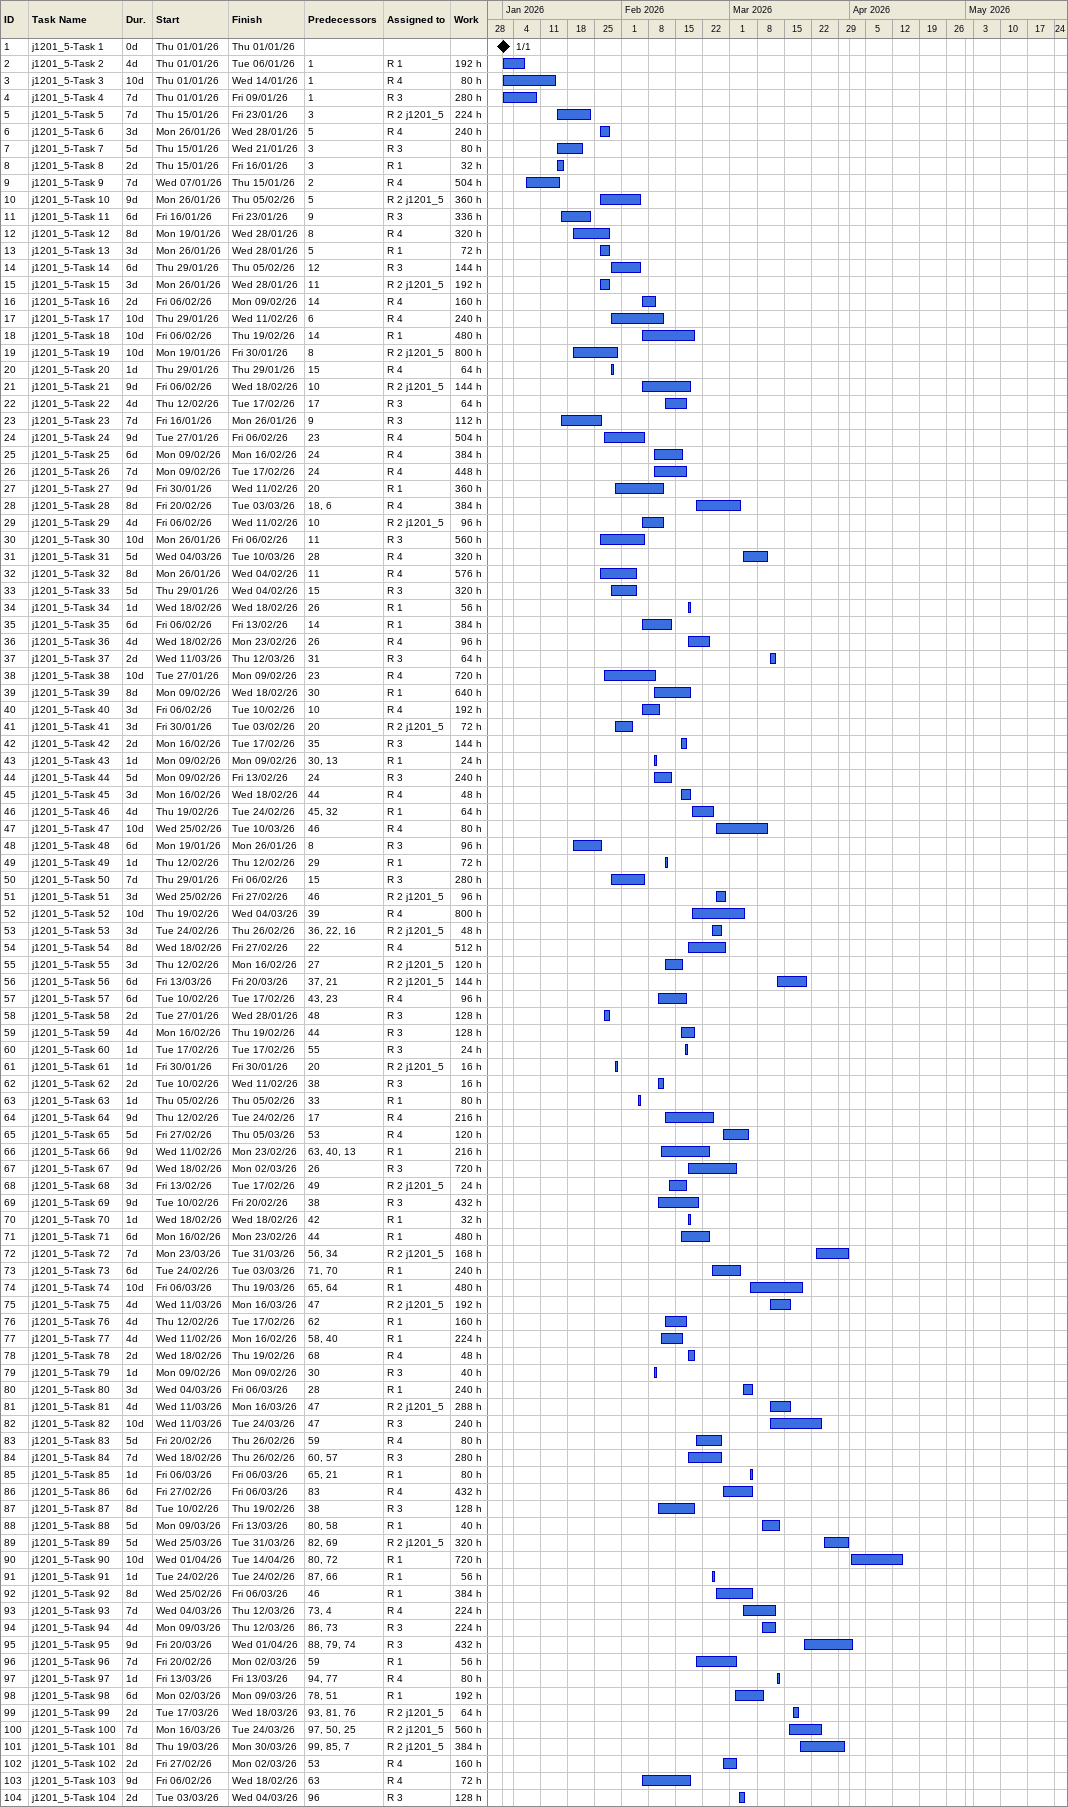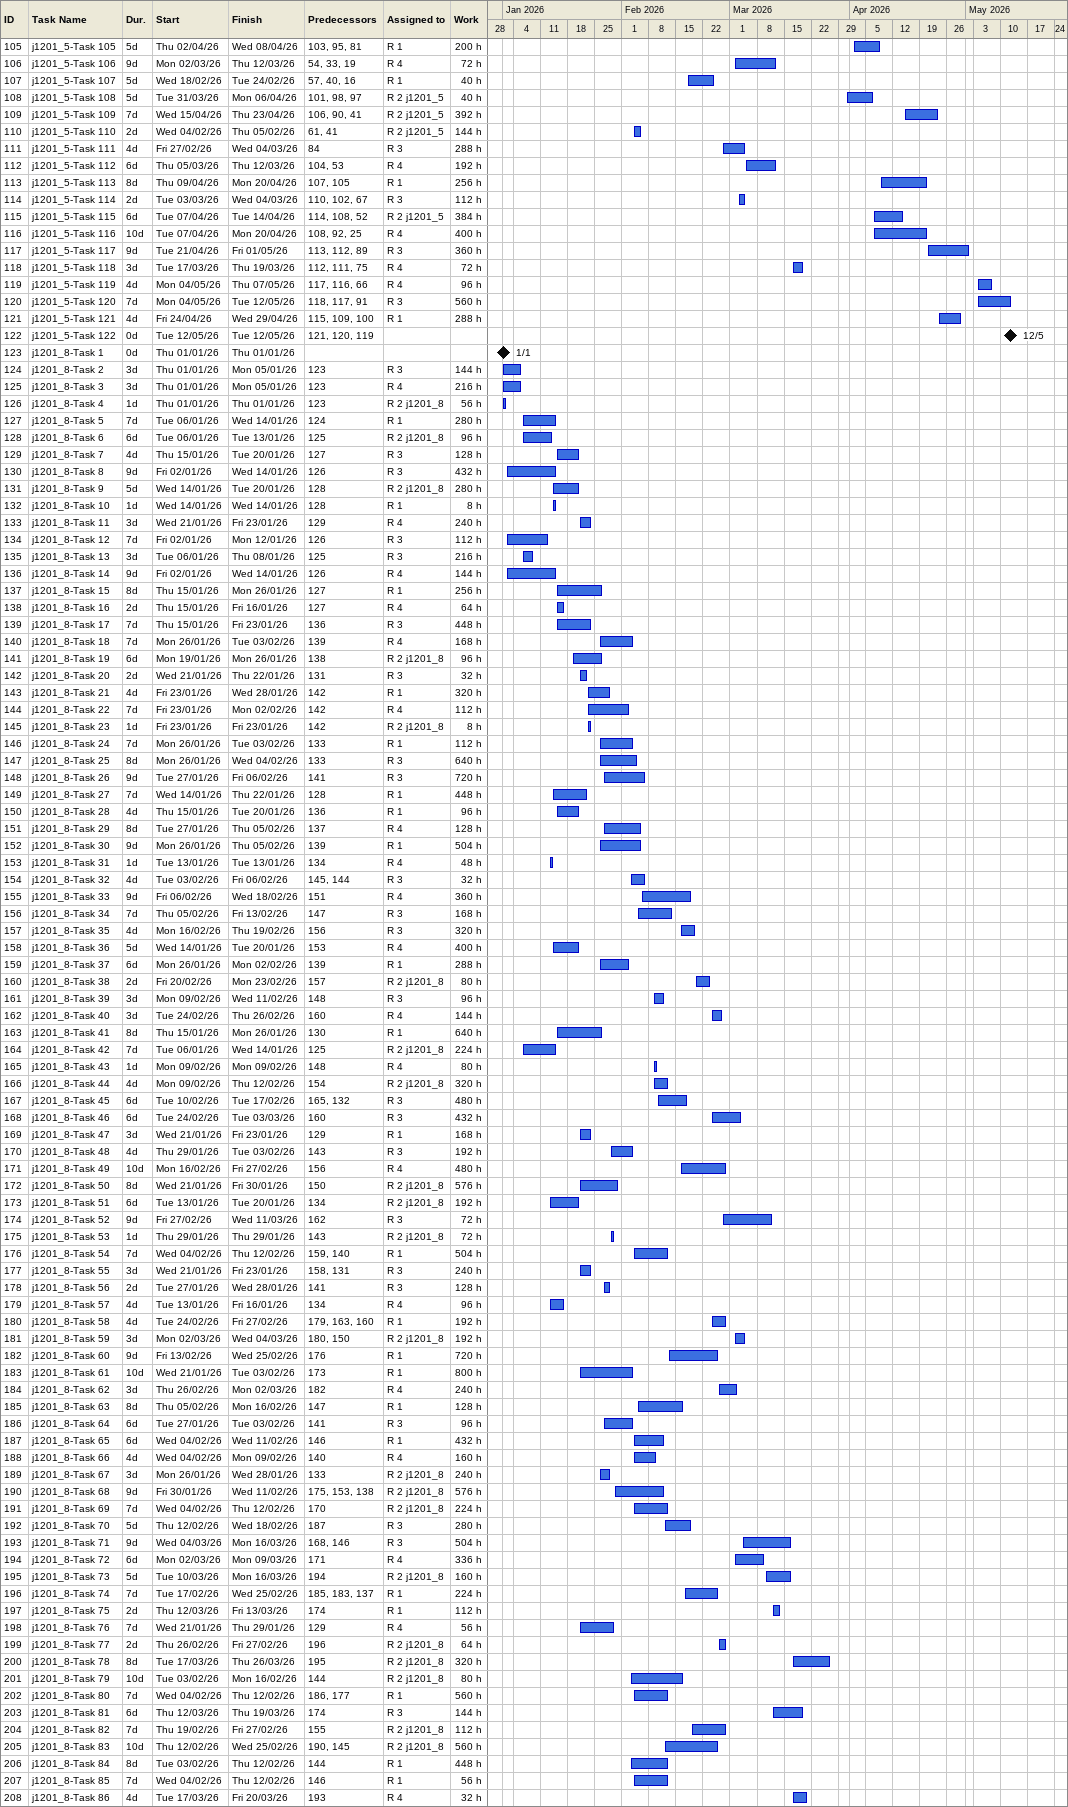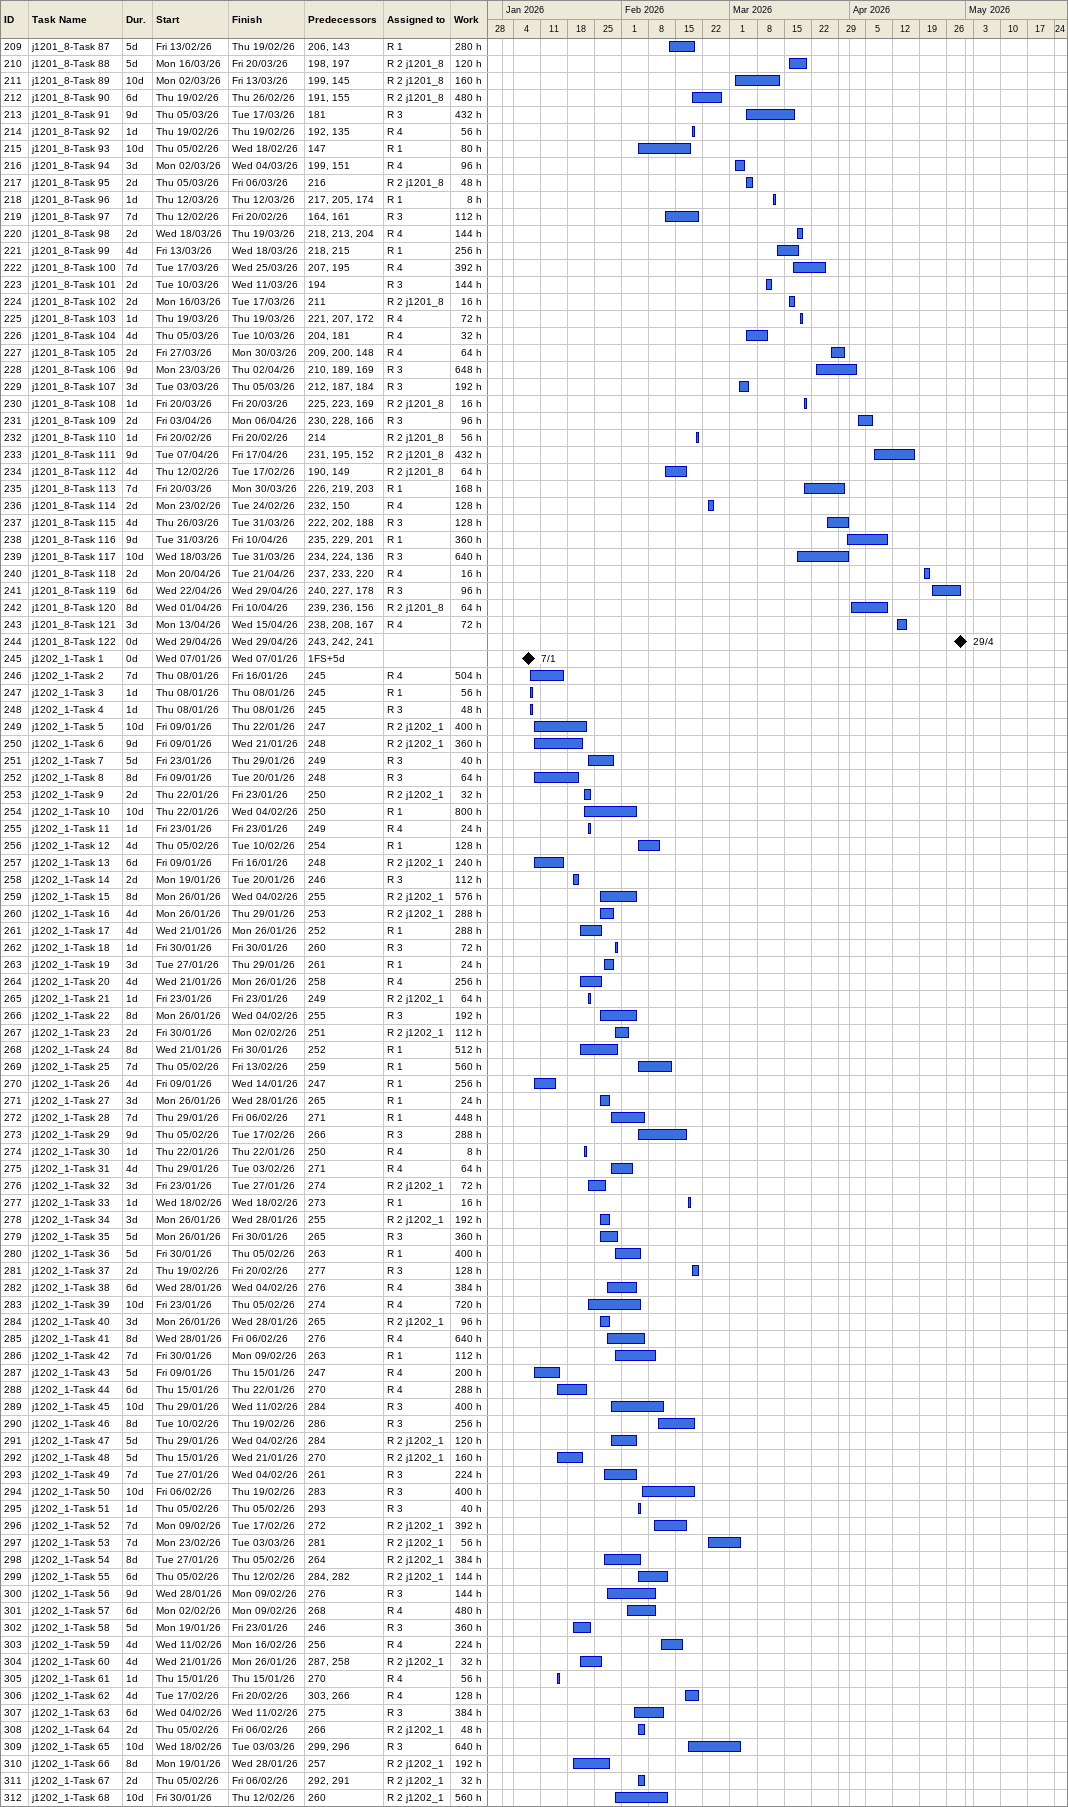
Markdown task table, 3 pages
| ID | Task | Duration | Start | Finish | Predecessors | Resources | Work (h) |
|---|---|---|---|---|---|---|---|
| 1 | j1201_5-Task 1 | 0d | 2026-01-01 | 2026-01-01 |  |  |  |
| 2 | j1201_5-Task 2 | 4d | 2026-01-01 | 2026-01-06 | 1 | R 1 | 192 |
| 3 | j1201_5-Task 3 | 10d | 2026-01-01 | 2026-01-14 | 1 | R 4 | 80 |
| 4 | j1201_5-Task 4 | 7d | 2026-01-01 | 2026-01-09 | 1 | R 3 | 280 |
| 5 | j1201_5-Task 5 | 7d | 2026-01-15 | 2026-01-23 | 3 | R 2 j1201_5 | 224 |
| 6 | j1201_5-Task 6 | 3d | 2026-01-26 | 2026-01-28 | 5 | R 4 | 240 |
| 7 | j1201_5-Task 7 | 5d | 2026-01-15 | 2026-01-21 | 3 | R 3 | 80 |
| 8 | j1201_5-Task 8 | 2d | 2026-01-15 | 2026-01-16 | 3 | R 1 | 32 |
| 9 | j1201_5-Task 9 | 7d | 2026-01-07 | 2026-01-15 | 2 | R 4 | 504 |
| 10 | j1201_5-Task 10 | 9d | 2026-01-26 | 2026-02-05 | 5 | R 2 j1201_5 | 360 |
| 11 | j1201_5-Task 11 | 6d | 2026-01-16 | 2026-01-23 | 9 | R 3 | 336 |
| 12 | j1201_5-Task 12 | 8d | 2026-01-19 | 2026-01-28 | 8 | R 4 | 320 |
| 13 | j1201_5-Task 13 | 3d | 2026-01-26 | 2026-01-28 | 5 | R 1 | 72 |
| 14 | j1201_5-Task 14 | 6d | 2026-01-29 | 2026-02-05 | 12 | R 3 | 144 |
| 15 | j1201_5-Task 15 | 3d | 2026-01-26 | 2026-01-28 | 11 | R 2 j1201_5 | 192 |
| 16 | j1201_5-Task 16 | 2d | 2026-02-06 | 2026-02-09 | 14 | R 4 | 160 |
| 17 | j1201_5-Task 17 | 10d | 2026-01-29 | 2026-02-11 | 6 | R 4 | 240 |
| 18 | j1201_5-Task 18 | 10d | 2026-02-06 | 2026-02-19 | 14 | R 1 | 480 |
| 19 | j1201_5-Task 19 | 10d | 2026-01-19 | 2026-01-30 | 8 | R 2 j1201_5 | 800 |
| 20 | j1201_5-Task 20 | 1d | 2026-01-29 | 2026-01-29 | 15 | R 4 | 64 |
| 21 | j1201_5-Task 21 | 9d | 2026-02-06 | 2026-02-18 | 10 | R 2 j1201_5 | 144 |
| 22 | j1201_5-Task 22 | 4d | 2026-02-12 | 2026-02-17 | 17 | R 3 | 64 |
| 23 | j1201_5-Task 23 | 7d | 2026-01-16 | 2026-01-26 | 9 | R 3 | 112 |
| 24 | j1201_5-Task 24 | 9d | 2026-01-27 | 2026-02-06 | 23 | R 4 | 504 |
| 25 | j1201_5-Task 25 | 6d | 2026-02-09 | 2026-02-16 | 24 | R 4 | 384 |
| 26 | j1201_5-Task 26 | 7d | 2026-02-09 | 2026-02-17 | 24 | R 4 | 448 |
| 27 | j1201_5-Task 27 | 9d | 2026-01-30 | 2026-02-11 | 20 | R 1 | 360 |
| 28 | j1201_5-Task 28 | 8d | 2026-02-20 | 2026-03-03 | 18, 6 | R 4 | 384 |
| 29 | j1201_5-Task 29 | 4d | 2026-02-06 | 2026-02-11 | 10 | R 2 j1201_5 | 96 |
| 30 | j1201_5-Task 30 | 10d | 2026-01-26 | 2026-02-06 | 11 | R 3 | 560 |
| 31 | j1201_5-Task 31 | 5d | 2026-03-04 | 2026-03-10 | 28 | R 4 | 320 |
| 32 | j1201_5-Task 32 | 8d | 2026-01-26 | 2026-02-04 | 11 | R 4 | 576 |
| 33 | j1201_5-Task 33 | 5d | 2026-01-29 | 2026-02-04 | 15 | R 3 | 320 |
| 34 | j1201_5-Task 34 | 1d | 2026-02-18 | 2026-02-18 | 26 | R 1 | 56 |
| 35 | j1201_5-Task 35 | 6d | 2026-02-06 | 2026-02-13 | 14 | R 1 | 384 |
| 36 | j1201_5-Task 36 | 4d | 2026-02-18 | 2026-02-23 | 26 | R 4 | 96 |
| 37 | j1201_5-Task 37 | 2d | 2026-03-11 | 2026-03-12 | 31 | R 3 | 64 |
| 38 | j1201_5-Task 38 | 10d | 2026-01-27 | 2026-02-09 | 23 | R 4 | 720 |
| 39 | j1201_5-Task 39 | 8d | 2026-02-09 | 2026-02-18 | 30 | R 1 | 640 |
| 40 | j1201_5-Task 40 | 3d | 2026-02-06 | 2026-02-10 | 10 | R 4 | 192 |
| 41 | j1201_5-Task 41 | 3d | 2026-01-30 | 2026-02-03 | 20 | R 2 j1201_5 | 72 |
| 42 | j1201_5-Task 42 | 2d | 2026-02-16 | 2026-02-17 | 35 | R 3 | 144 |
| 43 | j1201_5-Task 43 | 1d | 2026-02-09 | 2026-02-09 | 30, 13 | R 1 | 24 |
| 44 | j1201_5-Task 44 | 5d | 2026-02-09 | 2026-02-13 | 24 | R 3 | 240 |
| 45 | j1201_5-Task 45 | 3d | 2026-02-16 | 2026-02-18 | 44 | R 4 | 48 |
| 46 | j1201_5-Task 46 | 4d | 2026-02-19 | 2026-02-24 | 45, 32 | R 1 | 64 |
| 47 | j1201_5-Task 47 | 10d | 2026-02-25 | 2026-03-10 | 46 | R 4 | 80 |
| 48 | j1201_5-Task 48 | 6d | 2026-01-19 | 2026-01-26 | 8 | R 3 | 96 |
| 49 | j1201_5-Task 49 | 1d | 2026-02-12 | 2026-02-12 | 29 | R 1 | 72 |
| 50 | j1201_5-Task 50 | 7d | 2026-01-29 | 2026-02-06 | 15 | R 3 | 280 |
| 51 | j1201_5-Task 51 | 3d | 2026-02-25 | 2026-02-27 | 46 | R 2 j1201_5 | 96 |
| 52 | j1201_5-Task 52 | 10d | 2026-02-19 | 2026-03-04 | 39 | R 4 | 800 |
| 53 | j1201_5-Task 53 | 3d | 2026-02-24 | 2026-02-26 | 36, 22, 16 | R 2 j1201_5 | 48 |
| 54 | j1201_5-Task 54 | 8d | 2026-02-18 | 2026-02-27 | 22 | R 4 | 512 |
| 55 | j1201_5-Task 55 | 3d | 2026-02-12 | 2026-02-16 | 27 | R 2 j1201_5 | 120 |
| 56 | j1201_5-Task 56 | 6d | 2026-03-13 | 2026-03-20 | 37, 21 | R 2 j1201_5 | 144 |
| 57 | j1201_5-Task 57 | 6d | 2026-02-10 | 2026-02-17 | 43, 23 | R 4 | 96 |
| 58 | j1201_5-Task 58 | 2d | 2026-01-27 | 2026-01-28 | 48 | R 3 | 128 |
| 59 | j1201_5-Task 59 | 4d | 2026-02-16 | 2026-02-19 | 44 | R 3 | 128 |
| 60 | j1201_5-Task 60 | 1d | 2026-02-17 | 2026-02-17 | 55 | R 3 | 24 |
| 61 | j1201_5-Task 61 | 1d | 2026-01-30 | 2026-01-30 | 20 | R 2 j1201_5 | 16 |
| 62 | j1201_5-Task 62 | 2d | 2026-02-10 | 2026-02-11 | 38 | R 3 | 16 |
| 63 | j1201_5-Task 63 | 1d | 2026-02-05 | 2026-02-05 | 33 | R 1 | 80 |
| 64 | j1201_5-Task 64 | 9d | 2026-02-12 | 2026-02-24 | 17 | R 4 | 216 |
| 65 | j1201_5-Task 65 | 5d | 2026-02-27 | 2026-03-05 | 53 | R 4 | 120 |
| 66 | j1201_5-Task 66 | 9d | 2026-02-11 | 2026-02-23 | 63, 40, 13 | R 1 | 216 |
| 67 | j1201_5-Task 67 | 9d | 2026-02-18 | 2026-03-02 | 26 | R 3 | 720 |
| 68 | j1201_5-Task 68 | 3d | 2026-02-13 | 2026-02-17 | 49 | R 2 j1201_5 | 24 |
| 69 | j1201_5-Task 69 | 9d | 2026-02-10 | 2026-02-20 | 38 | R 3 | 432 |
| 70 | j1201_5-Task 70 | 1d | 2026-02-18 | 2026-02-18 | 42 | R 1 | 32 |
| 71 | j1201_5-Task 71 | 6d | 2026-02-16 | 2026-02-23 | 44 | R 1 | 480 |
| 72 | j1201_5-Task 72 | 7d | 2026-03-23 | 2026-03-31 | 56, 34 | R 2 j1201_5 | 168 |
| 73 | j1201_5-Task 73 | 6d | 2026-02-24 | 2026-03-03 | 71, 70 | R 1 | 240 |
| 74 | j1201_5-Task 74 | 10d | 2026-03-06 | 2026-03-19 | 65, 64 | R 1 | 480 |
| 75 | j1201_5-Task 75 | 4d | 2026-03-11 | 2026-03-16 | 47 | R 2 j1201_5 | 192 |
| 76 | j1201_5-Task 76 | 4d | 2026-02-12 | 2026-02-17 | 62 | R 1 | 160 |
| 77 | j1201_5-Task 77 | 4d | 2026-02-11 | 2026-02-16 | 58, 40 | R 1 | 224 |
| 78 | j1201_5-Task 78 | 2d | 2026-02-18 | 2026-02-19 | 68 | R 4 | 48 |
| 79 | j1201_5-Task 79 | 1d | 2026-02-09 | 2026-02-09 | 30 | R 3 | 40 |
| 80 | j1201_5-Task 80 | 3d | 2026-03-04 | 2026-03-06 | 28 | R 1 | 240 |
| 81 | j1201_5-Task 81 | 4d | 2026-03-11 | 2026-03-16 | 47 | R 2 j1201_5 | 288 |
| 82 | j1201_5-Task 82 | 10d | 2026-03-11 | 2026-03-24 | 47 | R 3 | 240 |
| 83 | j1201_5-Task 83 | 5d | 2026-02-20 | 2026-02-26 | 59 | R 4 | 80 |
| 84 | j1201_5-Task 84 | 7d | 2026-02-18 | 2026-02-26 | 60, 57 | R 3 | 280 |
| 85 | j1201_5-Task 85 | 1d | 2026-03-06 | 2026-03-06 | 65, 21 | R 1 | 80 |
| 86 | j1201_5-Task 86 | 6d | 2026-02-27 | 2026-03-06 | 83 | R 4 | 432 |
| 87 | j1201_5-Task 87 | 8d | 2026-02-10 | 2026-02-19 | 38 | R 3 | 128 |
| 88 | j1201_5-Task 88 | 5d | 2026-03-09 | 2026-03-13 | 80, 58 | R 1 | 40 |
| 89 | j1201_5-Task 89 | 5d | 2026-03-25 | 2026-03-31 | 82, 69 | R 2 j1201_5 | 320 |
| 90 | j1201_5-Task 90 | 10d | 2026-04-01 | 2026-04-14 | 80, 72 | R 1 | 720 |
| 91 | j1201_5-Task 91 | 1d | 2026-02-24 | 2026-02-24 | 87, 66 | R 1 | 56 |
| 92 | j1201_5-Task 92 | 8d | 2026-02-25 | 2026-03-06 | 46 | R 1 | 384 |
| 93 | j1201_5-Task 93 | 7d | 2026-03-04 | 2026-03-12 | 73, 4 | R 4 | 224 |
| 94 | j1201_5-Task 94 | 4d | 2026-03-09 | 2026-03-12 | 86, 73 | R 3 | 224 |
| 95 | j1201_5-Task 95 | 9d | 2026-03-20 | 2026-04-01 | 88, 79, 74 | R 3 | 432 |
| 96 | j1201_5-Task 96 | 7d | 2026-02-20 | 2026-03-02 | 59 | R 1 | 56 |
| 97 | j1201_5-Task 97 | 1d | 2026-03-13 | 2026-03-13 | 94, 77 | R 4 | 80 |
| 98 | j1201_5-Task 98 | 6d | 2026-03-02 | 2026-03-09 | 78, 51 | R 1 | 192 |
| 99 | j1201_5-Task 99 | 2d | 2026-03-17 | 2026-03-18 | 93, 81, 76 | R 2 j1201_5 | 64 |
| 100 | j1201_5-Task 100 | 7d | 2026-03-16 | 2026-03-24 | 97, 50, 25 | R 2 j1201_5 | 560 |
| 101 | j1201_5-Task 101 | 8d | 2026-03-19 | 2026-03-30 | 99, 85, 7 | R 2 j1201_5 | 384 |
| 102 | j1201_5-Task 102 | 2d | 2026-02-27 | 2026-03-02 | 53 | R 4 | 160 |
| 103 | j1201_5-Task 103 | 9d | 2026-02-06 | 2026-02-18 | 63 | R 4 | 72 |
| 104 | j1201_5-Task 104 | 2d | 2026-03-03 | 2026-03-04 | 96 | R 3 | 128 |
| 105 | j1201_5-Task 105 | 5d | 2026-04-02 | 2026-04-08 | 103, 95, 81 | R 1 | 200 |
| 106 | j1201_5-Task 106 | 9d | 2026-03-02 | 2026-03-12 | 54, 33, 19 | R 4 | 72 |
| 107 | j1201_5-Task 107 | 5d | 2026-02-18 | 2026-02-24 | 57, 40, 16 | R 1 | 40 |
| 108 | j1201_5-Task 108 | 5d | 2026-03-31 | 2026-04-06 | 101, 98, 97 | R 2 j1201_5 | 40 |
| 109 | j1201_5-Task 109 | 7d | 2026-04-15 | 2026-04-23 | 106, 90, 41 | R 2 j1201_5 | 392 |
| 110 | j1201_5-Task 110 | 2d | 2026-02-04 | 2026-02-05 | 61, 41 | R 2 j1201_5 | 144 |
| 111 | j1201_5-Task 111 | 4d | 2026-02-27 | 2026-03-04 | 84 | R 3 | 288 |
| 112 | j1201_5-Task 112 | 6d | 2026-03-05 | 2026-03-12 | 104, 53 | R 4 | 192 |
| 113 | j1201_5-Task 113 | 8d | 2026-04-09 | 2026-04-20 | 107, 105 | R 1 | 256 |
| 114 | j1201_5-Task 114 | 2d | 2026-03-03 | 2026-03-04 | 110, 102, 67 | R 3 | 112 |
| 115 | j1201_5-Task 115 | 6d | 2026-04-07 | 2026-04-14 | 114, 108, 52 | R 2 j1201_5 | 384 |
| 116 | j1201_5-Task 116 | 10d | 2026-04-07 | 2026-04-20 | 108, 92, 25 | R 4 | 400 |
| 117 | j1201_5-Task 117 | 9d | 2026-04-21 | 2026-05-01 | 113, 112, 89 | R 3 | 360 |
| 118 | j1201_5-Task 118 | 3d | 2026-03-17 | 2026-03-19 | 112, 111, 75 | R 4 | 72 |
| 119 | j1201_5-Task 119 | 4d | 2026-05-04 | 2026-05-07 | 117, 116, 66 | R 4 | 96 |
| 120 | j1201_5-Task 120 | 7d | 2026-05-04 | 2026-05-12 | 118, 117, 91 | R 3 | 560 |
| 121 | j1201_5-Task 121 | 4d | 2026-04-24 | 2026-04-29 | 115, 109, 100 | R 1 | 288 |
| 122 | j1201_5-Task 122 | 0d | 2026-05-12 | 2026-05-12 | 121, 120, 119 |  |  |
| 123 | j1201_8-Task 1 | 0d | 2026-01-01 | 2026-01-01 |  |  |  |
| 124 | j1201_8-Task 2 | 3d | 2026-01-01 | 2026-01-05 | 123 | R 3 | 144 |
| 125 | j1201_8-Task 3 | 3d | 2026-01-01 | 2026-01-05 | 123 | R 4 | 216 |
| 126 | j1201_8-Task 4 | 1d | 2026-01-01 | 2026-01-01 | 123 | R 2 j1201_8 | 56 |
| 127 | j1201_8-Task 5 | 7d | 2026-01-06 | 2026-01-14 | 124 | R 1 | 280 |
| 128 | j1201_8-Task 6 | 6d | 2026-01-06 | 2026-01-13 | 125 | R 2 j1201_8 | 96 |
| 129 | j1201_8-Task 7 | 4d | 2026-01-15 | 2026-01-20 | 127 | R 3 | 128 |
| 130 | j1201_8-Task 8 | 9d | 2026-01-02 | 2026-01-14 | 126 | R 3 | 432 |
| 131 | j1201_8-Task 9 | 5d | 2026-01-14 | 2026-01-20 | 128 | R 2 j1201_8 | 280 |
| 132 | j1201_8-Task 10 | 1d | 2026-01-14 | 2026-01-14 | 128 | R 1 | 8 |
| 133 | j1201_8-Task 11 | 3d | 2026-01-21 | 2026-01-23 | 129 | R 4 | 240 |
| 134 | j1201_8-Task 12 | 7d | 2026-01-02 | 2026-01-12 | 126 | R 3 | 112 |
| 135 | j1201_8-Task 13 | 3d | 2026-01-06 | 2026-01-08 | 125 | R 3 | 216 |
| 136 | j1201_8-Task 14 | 9d | 2026-01-02 | 2026-01-14 | 126 | R 4 | 144 |
| 137 | j1201_8-Task 15 | 8d | 2026-01-15 | 2026-01-26 | 127 | R 1 | 256 |
| 138 | j1201_8-Task 16 | 2d | 2026-01-15 | 2026-01-16 | 127 | R 4 | 64 |
| 139 | j1201_8-Task 17 | 7d | 2026-01-15 | 2026-01-23 | 136 | R 3 | 448 |
| 140 | j1201_8-Task 18 | 7d | 2026-01-26 | 2026-02-03 | 139 | R 4 | 168 |
| 141 | j1201_8-Task 19 | 6d | 2026-01-19 | 2026-01-26 | 138 | R 2 j1201_8 | 96 |
| 142 | j1201_8-Task 20 | 2d | 2026-01-21 | 2026-01-22 | 131 | R 3 | 32 |
| 143 | j1201_8-Task 21 | 4d | 2026-01-23 | 2026-01-28 | 142 | R 1 | 320 |
| 144 | j1201_8-Task 22 | 7d | 2026-01-23 | 2026-02-02 | 142 | R 4 | 112 |
| 145 | j1201_8-Task 23 | 1d | 2026-01-23 | 2026-01-23 | 142 | R 2 j1201_8 | 8 |
| 146 | j1201_8-Task 24 | 7d | 2026-01-26 | 2026-02-03 | 133 | R 1 | 112 |
| 147 | j1201_8-Task 25 | 8d | 2026-01-26 | 2026-02-04 | 133 | R 3 | 640 |
| 148 | j1201_8-Task 26 | 9d | 2026-01-27 | 2026-02-06 | 141 | R 3 | 720 |
| 149 | j1201_8-Task 27 | 7d | 2026-01-14 | 2026-01-22 | 128 | R 1 | 448 |
| 150 | j1201_8-Task 28 | 4d | 2026-01-15 | 2026-01-20 | 136 | R 1 | 96 |
| 151 | j1201_8-Task 29 | 8d | 2026-01-27 | 2026-02-05 | 137 | R 4 | 128 |
| 152 | j1201_8-Task 30 | 9d | 2026-01-26 | 2026-02-05 | 139 | R 1 | 504 |
| 153 | j1201_8-Task 31 | 1d | 2026-01-13 | 2026-01-13 | 134 | R 4 | 48 |
| 154 | j1201_8-Task 32 | 4d | 2026-02-03 | 2026-02-06 | 145, 144 | R 3 | 32 |
| 155 | j1201_8-Task 33 | 9d | 2026-02-06 | 2026-02-18 | 151 | R 4 | 360 |
| 156 | j1201_8-Task 34 | 7d | 2026-02-05 | 2026-02-13 | 147 | R 3 | 168 |
| 157 | j1201_8-Task 35 | 4d | 2026-02-16 | 2026-02-19 | 156 | R 3 | 320 |
| 158 | j1201_8-Task 36 | 5d | 2026-01-14 | 2026-01-20 | 153 | R 4 | 400 |
| 159 | j1201_8-Task 37 | 6d | 2026-01-26 | 2026-02-02 | 139 | R 1 | 288 |
| 160 | j1201_8-Task 38 | 2d | 2026-02-20 | 2026-02-23 | 157 | R 2 j1201_8 | 80 |
| 161 | j1201_8-Task 39 | 3d | 2026-02-09 | 2026-02-11 | 148 | R 3 | 96 |
| 162 | j1201_8-Task 40 | 3d | 2026-02-24 | 2026-02-26 | 160 | R 4 | 144 |
| 163 | j1201_8-Task 41 | 8d | 2026-01-15 | 2026-01-26 | 130 | R 1 | 640 |
| 164 | j1201_8-Task 42 | 7d | 2026-01-06 | 2026-01-14 | 125 | R 2 j1201_8 | 224 |
| 165 | j1201_8-Task 43 | 1d | 2026-02-09 | 2026-02-09 | 148 | R 4 | 80 |
| 166 | j1201_8-Task 44 | 4d | 2026-02-09 | 2026-02-12 | 154 | R 2 j1201_8 | 320 |
| 167 | j1201_8-Task 45 | 6d | 2026-02-10 | 2026-02-17 | 165, 132 | R 3 | 480 |
| 168 | j1201_8-Task 46 | 6d | 2026-02-24 | 2026-03-03 | 160 | R 3 | 432 |
| 169 | j1201_8-Task 47 | 3d | 2026-01-21 | 2026-01-23 | 129 | R 1 | 168 |
| 170 | j1201_8-Task 48 | 4d | 2026-01-29 | 2026-02-03 | 143 | R 3 | 192 |
| 171 | j1201_8-Task 49 | 10d | 2026-02-16 | 2026-02-27 | 156 | R 4 | 480 |
| 172 | j1201_8-Task 50 | 8d | 2026-01-21 | 2026-01-30 | 150 | R 2 j1201_8 | 576 |
| 173 | j1201_8-Task 51 | 6d | 2026-01-13 | 2026-01-20 | 134 | R 2 j1201_8 | 192 |
| 174 | j1201_8-Task 52 | 9d | 2026-02-27 | 2026-03-11 | 162 | R 3 | 72 |
| 175 | j1201_8-Task 53 | 1d | 2026-01-29 | 2026-01-29 | 143 | R 2 j1201_8 | 72 |
| 176 | j1201_8-Task 54 | 7d | 2026-02-04 | 2026-02-12 | 159, 140 | R 1 | 504 |
| 177 | j1201_8-Task 55 | 3d | 2026-01-21 | 2026-01-23 | 158, 131 | R 3 | 240 |
| 178 | j1201_8-Task 56 | 2d | 2026-01-27 | 2026-01-28 | 141 | R 3 | 128 |
| 179 | j1201_8-Task 57 | 4d | 2026-01-13 | 2026-01-16 | 134 | R 4 | 96 |
| 180 | j1201_8-Task 58 | 4d | 2026-02-24 | 2026-02-27 | 179, 163, 160 | R 1 | 192 |
| 181 | j1201_8-Task 59 | 3d | 2026-03-02 | 2026-03-04 | 180, 150 | R 2 j1201_8 | 192 |
| 182 | j1201_8-Task 60 | 9d | 2026-02-13 | 2026-02-25 | 176 | R 1 | 720 |
| 183 | j1201_8-Task 61 | 10d | 2026-01-21 | 2026-02-03 | 173 | R 1 | 800 |
| 184 | j1201_8-Task 62 | 3d | 2026-02-26 | 2026-03-02 | 182 | R 4 | 240 |
| 185 | j1201_8-Task 63 | 8d | 2026-02-05 | 2026-02-16 | 147 | R 1 | 128 |
| 186 | j1201_8-Task 64 | 6d | 2026-01-27 | 2026-02-03 | 141 | R 3 | 96 |
| 187 | j1201_8-Task 65 | 6d | 2026-02-04 | 2026-02-11 | 146 | R 1 | 432 |
| 188 | j1201_8-Task 66 | 4d | 2026-02-04 | 2026-02-09 | 140 | R 4 | 160 |
| 189 | j1201_8-Task 67 | 3d | 2026-01-26 | 2026-01-28 | 133 | R 2 j1201_8 | 240 |
| 190 | j1201_8-Task 68 | 9d | 2026-01-30 | 2026-02-11 | 175, 153, 138 | R 2 j1201_8 | 576 |
| 191 | j1201_8-Task 69 | 7d | 2026-02-04 | 2026-02-12 | 170 | R 2 j1201_8 | 224 |
| 192 | j1201_8-Task 70 | 5d | 2026-02-12 | 2026-02-18 | 187 | R 3 | 280 |
| 193 | j1201_8-Task 71 | 9d | 2026-03-04 | 2026-03-16 | 168, 146 | R 3 | 504 |
| 194 | j1201_8-Task 72 | 6d | 2026-03-02 | 2026-03-09 | 171 | R 4 | 336 |
| 195 | j1201_8-Task 73 | 5d | 2026-03-10 | 2026-03-16 | 194 | R 2 j1201_8 | 160 |
| 196 | j1201_8-Task 74 | 7d | 2026-02-17 | 2026-02-25 | 185, 183, 137 | R 1 | 224 |
| 197 | j1201_8-Task 75 | 2d | 2026-03-12 | 2026-03-13 | 174 | R 1 | 112 |
| 198 | j1201_8-Task 76 | 7d | 2026-01-21 | 2026-01-29 | 129 | R 4 | 56 |
| 199 | j1201_8-Task 77 | 2d | 2026-02-26 | 2026-02-27 | 196 | R 2 j1201_8 | 64 |
| 200 | j1201_8-Task 78 | 8d | 2026-03-17 | 2026-03-26 | 195 | R 2 j1201_8 | 320 |
| 201 | j1201_8-Task 79 | 10d | 2026-02-03 | 2026-02-16 | 144 | R 2 j1201_8 | 80 |
| 202 | j1201_8-Task 80 | 7d | 2026-02-04 | 2026-02-12 | 186, 177 | R 1 | 560 |
| 203 | j1201_8-Task 81 | 6d | 2026-03-12 | 2026-03-19 | 174 | R 3 | 144 |
| 204 | j1201_8-Task 82 | 7d | 2026-02-19 | 2026-02-27 | 155 | R 2 j1201_8 | 112 |
| 205 | j1201_8-Task 83 | 10d | 2026-02-12 | 2026-02-25 | 190, 145 | R 2 j1201_8 | 560 |
| 206 | j1201_8-Task 84 | 8d | 2026-02-03 | 2026-02-12 | 144 | R 1 | 448 |
| 207 | j1201_8-Task 85 | 7d | 2026-02-04 | 2026-02-12 | 146 | R 1 | 56 |
| 208 | j1201_8-Task 86 | 4d | 2026-03-17 | 2026-03-20 | 193 | R 4 | 32 |
| 209 | j1201_8-Task 87 | 5d | 2026-02-13 | 2026-02-19 | 206, 143 | R 1 | 280 |
| 210 | j1201_8-Task 88 | 5d | 2026-03-16 | 2026-03-20 | 198, 197 | R 2 j1201_8 | 120 |
| 211 | j1201_8-Task 89 | 10d | 2026-03-02 | 2026-03-13 | 199, 145 | R 2 j1201_8 | 160 |
| 212 | j1201_8-Task 90 | 6d | 2026-02-19 | 2026-02-26 | 191, 155 | R 2 j1201_8 | 480 |
| 213 | j1201_8-Task 91 | 9d | 2026-03-05 | 2026-03-17 | 181 | R 3 | 432 |
| 214 | j1201_8-Task 92 | 1d | 2026-02-19 | 2026-02-19 | 192, 135 | R 4 | 56 |
| 215 | j1201_8-Task 93 | 10d | 2026-02-05 | 2026-02-18 | 147 | R 1 | 80 |
| 216 | j1201_8-Task 94 | 3d | 2026-03-02 | 2026-03-04 | 199, 151 | R 4 | 96 |
| 217 | j1201_8-Task 95 | 2d | 2026-03-05 | 2026-03-06 | 216 | R 2 j1201_8 | 48 |
| 218 | j1201_8-Task 96 | 1d | 2026-03-12 | 2026-03-12 | 217, 205, 174 | R 1 | 8 |
| 219 | j1201_8-Task 97 | 7d | 2026-02-12 | 2026-02-20 | 164, 161 | R 3 | 112 |
| 220 | j1201_8-Task 98 | 2d | 2026-03-18 | 2026-03-19 | 218, 213, 204 | R 4 | 144 |
| 221 | j1201_8-Task 99 | 4d | 2026-03-13 | 2026-03-18 | 218, 215 | R 1 | 256 |
| 222 | j1201_8-Task 100 | 7d | 2026-03-17 | 2026-03-25 | 207, 195 | R 4 | 392 |
| 223 | j1201_8-Task 101 | 2d | 2026-03-10 | 2026-03-11 | 194 | R 3 | 144 |
| 224 | j1201_8-Task 102 | 2d | 2026-03-16 | 2026-03-17 | 211 | R 2 j1201_8 | 16 |
| 225 | j1201_8-Task 103 | 1d | 2026-03-19 | 2026-03-19 | 221, 207, 172 | R 4 | 72 |
| 226 | j1201_8-Task 104 | 4d | 2026-03-05 | 2026-03-10 | 204, 181 | R 4 | 32 |
| 227 | j1201_8-Task 105 | 2d | 2026-03-27 | 2026-03-30 | 209, 200, 148 | R 4 | 64 |
| 228 | j1201_8-Task 106 | 9d | 2026-03-23 | 2026-04-02 | 210, 189, 169 | R 3 | 648 |
| 229 | j1201_8-Task 107 | 3d | 2026-03-03 | 2026-03-05 | 212, 187, 184 | R 3 | 192 |
| 230 | j1201_8-Task 108 | 1d | 2026-03-20 | 2026-03-20 | 225, 223, 169 | R 2 j1201_8 | 16 |
| 231 | j1201_8-Task 109 | 2d | 2026-04-03 | 2026-04-06 | 230, 228, 166 | R 3 | 96 |
| 232 | j1201_8-Task 110 | 1d | 2026-02-20 | 2026-02-20 | 214 | R 2 j1201_8 | 56 |
| 233 | j1201_8-Task 111 | 9d | 2026-04-07 | 2026-04-17 | 231, 195, 152 | R 2 j1201_8 | 432 |
| 234 | j1201_8-Task 112 | 4d | 2026-02-12 | 2026-02-17 | 190, 149 | R 2 j1201_8 | 64 |
| 235 | j1201_8-Task 113 | 7d | 2026-03-20 | 2026-03-30 | 226, 219, 203 | R 1 | 168 |
| 236 | j1201_8-Task 114 | 2d | 2026-02-23 | 2026-02-24 | 232, 150 | R 4 | 128 |
| 237 | j1201_8-Task 115 | 4d | 2026-03-26 | 2026-03-31 | 222, 202, 188 | R 3 | 128 |
| 238 | j1201_8-Task 116 | 9d | 2026-03-31 | 2026-04-10 | 235, 229, 201 | R 1 | 360 |
| 239 | j1201_8-Task 117 | 10d | 2026-03-18 | 2026-03-31 | 234, 224, 136 | R 3 | 640 |
| 240 | j1201_8-Task 118 | 2d | 2026-04-20 | 2026-04-21 | 237, 233, 220 | R 4 | 16 |
| 241 | j1201_8-Task 119 | 6d | 2026-04-22 | 2026-04-29 | 240, 227, 178 | R 3 | 96 |
| 242 | j1201_8-Task 120 | 8d | 2026-04-01 | 2026-04-10 | 239, 236, 156 | R 2 j1201_8 | 64 |
| 243 | j1201_8-Task 121 | 3d | 2026-04-13 | 2026-04-15 | 238, 208, 167 | R 4 | 72 |
| 244 | j1201_8-Task 122 | 0d | 2026-04-29 | 2026-04-29 | 243, 242, 241 |  |  |
| 245 | j1202_1-Task 1 | 0d | 2026-01-07 | 2026-01-07 | 1FS+5d |  |  |
| 246 | j1202_1-Task 2 | 7d | 2026-01-08 | 2026-01-16 | 245 | R 4 | 504 |
| 247 | j1202_1-Task 3 | 1d | 2026-01-08 | 2026-01-08 | 245 | R 1 | 56 |
| 248 | j1202_1-Task 4 | 1d | 2026-01-08 | 2026-01-08 | 245 | R 3 | 48 |
| 249 | j1202_1-Task 5 | 10d | 2026-01-09 | 2026-01-22 | 247 | R 2 j1202_1 | 400 |
| 250 | j1202_1-Task 6 | 9d | 2026-01-09 | 2026-01-21 | 248 | R 2 j1202_1 | 360 |
| 251 | j1202_1-Task 7 | 5d | 2026-01-23 | 2026-01-29 | 249 | R 3 | 40 |
| 252 | j1202_1-Task 8 | 8d | 2026-01-09 | 2026-01-20 | 248 | R 3 | 64 |
| 253 | j1202_1-Task 9 | 2d | 2026-01-22 | 2026-01-23 | 250 | R 2 j1202_1 | 32 |
| 254 | j1202_1-Task 10 | 10d | 2026-01-22 | 2026-02-04 | 250 | R 1 | 800 |
| 255 | j1202_1-Task 11 | 1d | 2026-01-23 | 2026-01-23 | 249 | R 4 | 24 |
| 256 | j1202_1-Task 12 | 4d | 2026-02-05 | 2026-02-10 | 254 | R 1 | 128 |
| 257 | j1202_1-Task 13 | 6d | 2026-01-09 | 2026-01-16 | 248 | R 2 j1202_1 | 240 |
| 258 | j1202_1-Task 14 | 2d | 2026-01-19 | 2026-01-20 | 246 | R 3 | 112 |
| 259 | j1202_1-Task 15 | 8d | 2026-01-26 | 2026-02-04 | 255 | R 2 j1202_1 | 576 |
| 260 | j1202_1-Task 16 | 4d | 2026-01-26 | 2026-01-29 | 253 | R 2 j1202_1 | 288 |
| 261 | j1202_1-Task 17 | 4d | 2026-01-21 | 2026-01-26 | 252 | R 1 | 288 |
| 262 | j1202_1-Task 18 | 1d | 2026-01-30 | 2026-01-30 | 260 | R 3 | 72 |
| 263 | j1202_1-Task 19 | 3d | 2026-01-27 | 2026-01-29 | 261 | R 1 | 24 |
| 264 | j1202_1-Task 20 | 4d | 2026-01-21 | 2026-01-26 | 258 | R 4 | 256 |
| 265 | j1202_1-Task 21 | 1d | 2026-01-23 | 2026-01-23 | 249 | R 2 j1202_1 | 64 |
| 266 | j1202_1-Task 22 | 8d | 2026-01-26 | 2026-02-04 | 255 | R 3 | 192 |
| 267 | j1202_1-Task 23 | 2d | 2026-01-30 | 2026-02-02 | 251 | R 2 j1202_1 | 112 |
| 268 | j1202_1-Task 24 | 8d | 2026-01-21 | 2026-01-30 | 252 | R 1 | 512 |
| 269 | j1202_1-Task 25 | 7d | 2026-02-05 | 2026-02-13 | 259 | R 1 | 560 |
| 270 | j1202_1-Task 26 | 4d | 2026-01-09 | 2026-01-14 | 247 | R 1 | 256 |
| 271 | j1202_1-Task 27 | 3d | 2026-01-26 | 2026-01-28 | 265 | R 1 | 24 |
| 272 | j1202_1-Task 28 | 7d | 2026-01-29 | 2026-02-06 | 271 | R 1 | 448 |
| 273 | j1202_1-Task 29 | 9d | 2026-02-05 | 2026-02-17 | 266 | R 3 | 288 |
| 274 | j1202_1-Task 30 | 1d | 2026-01-22 | 2026-01-22 | 250 | R 4 | 8 |
| 275 | j1202_1-Task 31 | 4d | 2026-01-29 | 2026-02-03 | 271 | R 4 | 64 |
| 276 | j1202_1-Task 32 | 3d | 2026-01-23 | 2026-01-27 | 274 | R 2 j1202_1 | 72 |
| 277 | j1202_1-Task 33 | 1d | 2026-02-18 | 2026-02-18 | 273 | R 1 | 16 |
| 278 | j1202_1-Task 34 | 3d | 2026-01-26 | 2026-01-28 | 255 | R 2 j1202_1 | 192 |
| 279 | j1202_1-Task 35 | 5d | 2026-01-26 | 2026-01-30 | 265 | R 3 | 360 |
| 280 | j1202_1-Task 36 | 5d | 2026-01-30 | 2026-02-05 | 263 | R 1 | 400 |
| 281 | j1202_1-Task 37 | 2d | 2026-02-19 | 2026-02-20 | 277 | R 3 | 128 |
| 282 | j1202_1-Task 38 | 6d | 2026-01-28 | 2026-02-04 | 276 | R 4 | 384 |
| 283 | j1202_1-Task 39 | 10d | 2026-01-23 | 2026-02-05 | 274 | R 4 | 720 |
| 284 | j1202_1-Task 40 | 3d | 2026-01-26 | 2026-01-28 | 265 | R 2 j1202_1 | 96 |
| 285 | j1202_1-Task 41 | 8d | 2026-01-28 | 2026-02-06 | 276 | R 4 | 640 |
| 286 | j1202_1-Task 42 | 7d | 2026-01-30 | 2026-02-09 | 263 | R 1 | 112 |
| 287 | j1202_1-Task 43 | 5d | 2026-01-09 | 2026-01-15 | 247 | R 4 | 200 |
| 288 | j1202_1-Task 44 | 6d | 2026-01-15 | 2026-01-22 | 270 | R 4 | 288 |
| 289 | j1202_1-Task 45 | 10d | 2026-01-29 | 2026-02-11 | 284 | R 3 | 400 |
| 290 | j1202_1-Task 46 | 8d | 2026-02-10 | 2026-02-19 | 286 | R 3 | 256 |
| 291 | j1202_1-Task 47 | 5d | 2026-01-29 | 2026-02-04 | 284 | R 2 j1202_1 | 120 |
| 292 | j1202_1-Task 48 | 5d | 2026-01-15 | 2026-01-21 | 270 | R 2 j1202_1 | 160 |
| 293 | j1202_1-Task 49 | 7d | 2026-01-27 | 2026-02-04 | 261 | R 3 | 224 |
| 294 | j1202_1-Task 50 | 10d | 2026-02-06 | 2026-02-19 | 283 | R 3 | 400 |
| 295 | j1202_1-Task 51 | 1d | 2026-02-05 | 2026-02-05 | 293 | R 3 | 40 |
| 296 | j1202_1-Task 52 | 7d | 2026-02-09 | 2026-02-17 | 272 | R 2 j1202_1 | 392 |
| 297 | j1202_1-Task 53 | 7d | 2026-02-23 | 2026-03-03 | 281 | R 2 j1202_1 | 56 |
| 298 | j1202_1-Task 54 | 8d | 2026-01-27 | 2026-02-05 | 264 | R 2 j1202_1 | 384 |
| 299 | j1202_1-Task 55 | 6d | 2026-02-05 | 2026-02-12 | 284, 282 | R 2 j1202_1 | 144 |
| 300 | j1202_1-Task 56 | 9d | 2026-01-28 | 2026-02-09 | 276 | R 3 | 144 |
| 301 | j1202_1-Task 57 | 6d | 2026-02-02 | 2026-02-09 | 268 | R 4 | 480 |
| 302 | j1202_1-Task 58 | 5d | 2026-01-19 | 2026-01-23 | 246 | R 3 | 360 |
| 303 | j1202_1-Task 59 | 4d | 2026-02-11 | 2026-02-16 | 256 | R 4 | 224 |
| 304 | j1202_1-Task 60 | 4d | 2026-01-21 | 2026-01-26 | 287, 258 | R 2 j1202_1 | 32 |
| 305 | j1202_1-Task 61 | 1d | 2026-01-15 | 2026-01-15 | 270 | R 4 | 56 |
| 306 | j1202_1-Task 62 | 4d | 2026-02-17 | 2026-02-20 | 303, 266 | R 4 | 128 |
| 307 | j1202_1-Task 63 | 6d | 2026-02-04 | 2026-02-11 | 275 | R 3 | 384 |
| 308 | j1202_1-Task 64 | 2d | 2026-02-05 | 2026-02-06 | 266 | R 2 j1202_1 | 48 |
| 309 | j1202_1-Task 65 | 10d | 2026-02-18 | 2026-03-03 | 299, 296 | R 3 | 640 |
| 310 | j1202_1-Task 66 | 8d | 2026-01-19 | 2026-01-28 | 257 | R 2 j1202_1 | 192 |
| 311 | j1202_1-Task 67 | 2d | 2026-02-05 | 2026-02-06 | 292, 291 | R 2 j1202_1 | 32 |
| 312 | j1202_1-Task 68 | 10d | 2026-01-30 | 2026-02-12 | 260 | R 2 j1202_1 | 560 |
